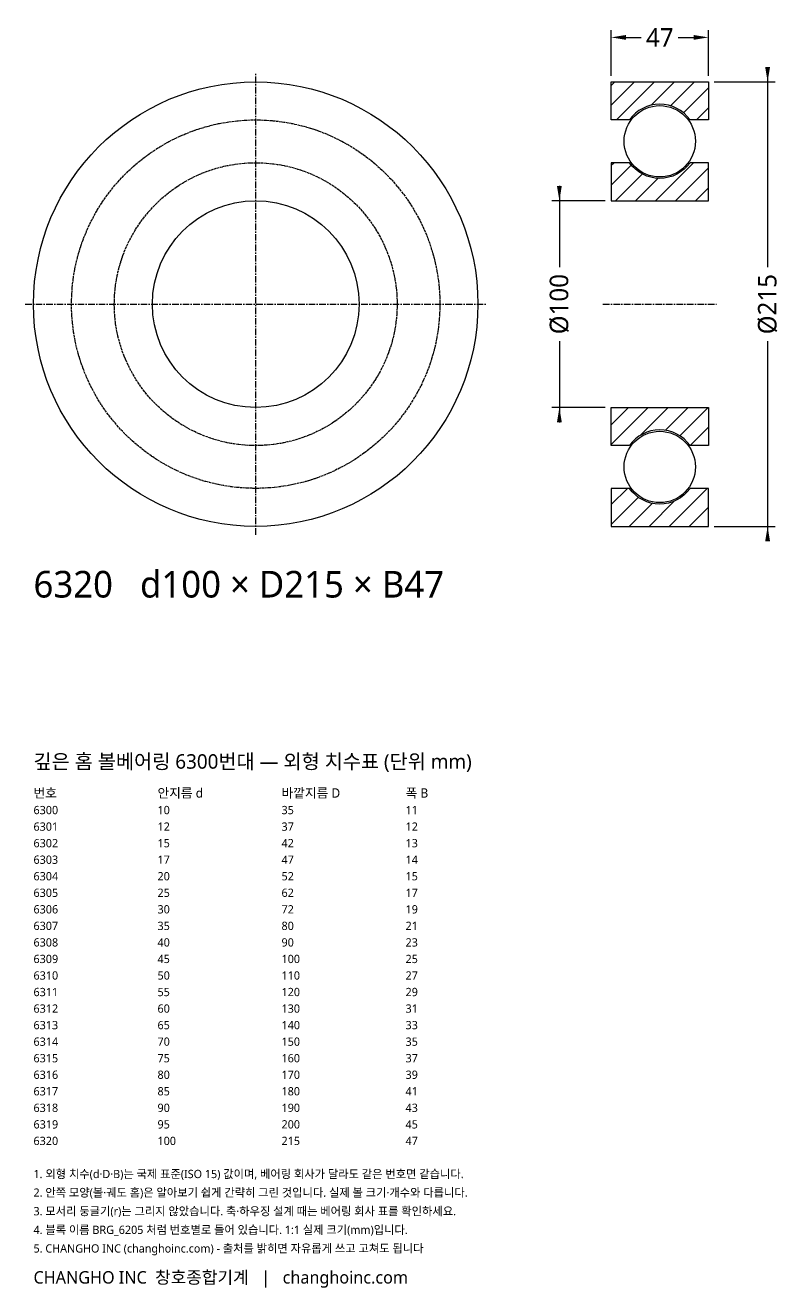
# Model space of a CAD drawing. Header units: millimetres. Extents: x -4 to 1724, y -1412 to 2.
# Drawn here: x -4 to 361, y -1412 to -802 of the extents above; entities that cross this region are included whole.
import ezdxf

# ---------------------------------------------------------------- set-up
doc = ezdxf.new("R2010")
doc.units = ezdxf.units.MM
doc.linetypes.add('CENTER', pattern=[5.08, 3.175, -0.635, 0.635, -0.635])
doc.linetypes.add('DASHED', pattern=[1.524, 1.27, -0.254])
for name, color, linetype in [('문자', 7, 'CONTINUOUS'), ('숨은선', 3, 'DASHED'), ('외형선', 7, 'CONTINUOUS'), ('중심선', 1, 'CENTER'), ('치수', 4, 'CONTINUOUS'), ('해칭', 8, 'CONTINUOUS')]:
    doc.layers.add(name, color=color, linetype=linetype)
doc.styles.add('CH_KOR', font='malgun.ttf')
doc.dimstyles.new('CH_DIM', dxfattribs={"dimtxt": 2.5, "dimasz": 2, "dimexe": 1, "dimexo": 0.8, "dimgap": 0.8, "dimtad": 1, "dimdec": 0, "dimtxsty": 'CH_KOR', "dimcen": 2.5, "dimclrd": 4, "dimclre": 4, "dimclrt": 4, "dimazin": 3, "dimtfac": 1, "dimtmove": 0, "dimatfit": 3})

# ---------------------------------------------------------------- blocks, each defined once
blk = doc.blocks.new('_CLOSEDFILLED')
at = {"color": 0, "linetype": 'BYBLOCK'}
blk.add_solid([(-1, 0.164), (0, 0), (-1, -0.164)], dxfattribs=at)
blk = doc.blocks.new('*D61')
at = {"color": 4}
for p, q in [((247.67, 114.67), (247.67, 17.92)), ((221.87, 107.5), (251.25, 107.5)), ((247.67, -17.92), (247.67, -114.67)), ((221.87, -107.5), (251.25, -107.5))]:
    blk.add_line(p, q, dxfattribs=at)
at = {"layer": 'Defpoints'}
for p in [(219, 107.5), (247.67, 107.5), (219, -107.5)]:
    blk.add_point(p, dxfattribs=at)
at = {"layer": '치수', "color": 4, "xscale": 7.166666666666667, "yscale": 7.166666666666667}
for p, rotation in [((247.67, 107.5), 270), ((247.67, -107.5), 90)]:
    blk.add_blockref('_CLOSEDFILLED', p, dxfattribs=dict(at, rotation=rotation))
at = {"layer": '치수', "color": 4, "insert": (247.67, 0), "char_height": 8.958, "attachment_point": 5, "rotation": 90, "style": 'CH_KOR'}
blk.add_mtext('Ø215', dxfattribs=at)
blk = doc.blocks.new('*D62')
at = {"color": 4}
for p, q in [((146.92, 57.17), (146.92, 17.92)), ((169.13, 50), (143.33, 50)), ((146.92, -17.92), (146.92, -57.17)), ((169.13, -50), (143.33, -50))]:
    blk.add_line(p, q, dxfattribs=at)
at = {"layer": 'Defpoints'}
for p in [(146.92, 50), (172, 50), (172, -50)]:
    blk.add_point(p, dxfattribs=at)
at = {"layer": '치수', "color": 4, "xscale": 7.166666666666667, "yscale": 7.166666666666667}
for p, rotation in [((146.92, 50), 270), ((146.92, -50), 90)]:
    blk.add_blockref('_CLOSEDFILLED', p, dxfattribs=dict(at, rotation=rotation))
at = {"layer": '치수', "color": 4, "insert": (146.92, 0), "char_height": 8.958, "attachment_point": 5, "rotation": 90, "style": 'CH_KOR'}
blk.add_mtext('Ø100', dxfattribs=at)
blk = doc.blocks.new('*D63')
at = {"color": 4}
for p, q in [((172, 110.37), (172, 132.58)), ((179.17, 129), (186.54, 129)), ((204.46, 129), (211.83, 129)), ((219, 110.37), (219, 132.58))]:
    blk.add_line(p, q, dxfattribs=at)
at = {"layer": 'Defpoints'}
for p in [(172, 129), (172, 107.5), (219, 107.5)]:
    blk.add_point(p, dxfattribs=at)
at = {"layer": '치수', "color": 4, "xscale": 7.166666666666667, "yscale": 7.166666666666667, "rotation": 180}
blk.add_blockref('_CLOSEDFILLED', (172, 129), dxfattribs=at)
at = {"layer": '치수', "color": 4, "xscale": 7.166666666666667, "yscale": 7.166666666666667}
blk.add_blockref('_CLOSEDFILLED', (219, 129), dxfattribs=at)
at = {"layer": '치수', "color": 4, "insert": (195.5, 129), "char_height": 8.958, "attachment_point": 5, "style": 'CH_KOR'}
blk.add_mtext('47', dxfattribs=at)
blk = doc.blocks.new('BRG_6320')
at = {"layer": '해칭'}
h = blk.add_hatch(dxfattribs=at)
h.set_pattern_fill('ANSI31', scale=2.15)
h.paths.add_polyline_path([(172, 107.5), (219, 107.5), (219, 89.1), (210.15, 89.1, 0.51797), (180.85, 89.1), (172, 89.1)])
h = blk.add_hatch(dxfattribs=at)
h.set_pattern_fill('ANSI31', scale=2.15)
h.paths.add_polyline_path([(172, 50), (219, 50), (219, 68.4), (210.15, 68.4, -0.51797), (180.85, 68.4), (172, 68.4)])
h = blk.add_hatch(dxfattribs=at)
h.set_pattern_fill('ANSI31', scale=2.15)
h.paths.add_polyline_path([(172, -50), (219, -50), (219, -68.4), (210.15, -68.4, 0.51797), (180.85, -68.4), (172, -68.4)])
h = blk.add_hatch(dxfattribs=at)
h.set_pattern_fill('ANSI31', scale=2.15)
h.paths.add_polyline_path([(172, -107.5), (219, -107.5), (219, -89.1), (210.15, -89.1, -0.51797), (180.85, -89.1), (172, -89.1)])
at = {"layer": '숨은선'}
for radius in [89.1, 68.4]:
    blk.add_circle((0, 0), radius, dxfattribs=at)
at = {"layer": '외형선'}
for points in [[(172, 107.5), (219, 107.5), (219, 89.1), (210.15, 89.1, 0.51797), (180.85, 89.1), (172, 89.1)], [(172, 50), (219, 50), (219, 68.4), (210.15, 68.4, -0.51797), (180.85, 68.4), (172, 68.4)], [(172, -50), (219, -50), (219, -68.4), (210.15, -68.4, 0.51797), (180.85, -68.4), (172, -68.4)], [(172, -107.5), (219, -107.5), (219, -89.1), (210.15, -89.1, -0.51797), (180.85, -89.1), (172, -89.1)]]:
    blk.add_lwpolyline(points, format="xyb", close=True, dxfattribs=at)
for centre, radius in [((0, 0), 107.5), ((195.5, 78.75), 17.25), ((0, 0), 50), ((195.5, -78.75), 17.25)]:
    blk.add_circle(centre, radius, dxfattribs=at)
at = {"layer": '중심선'}
for p, q in [((0, -111.5), (0, 111.5)), ((-111.5, 0), (111.5, 0)), ((168, 0), (223, 0))]:
    blk.add_line(p, q, dxfattribs=at)
at = {"layer": '문자', "style": 'CH_KOR'}
blk.add_text('6320   d100 × D215 × B47', height=12.9, dxfattribs=at).set_placement((-107.5, -141.9))
at = {"layer": '치수'}
dim = blk.add_linear_dim(base=(172, 129), p1=(172, 107.5), p2=(219, 107.5), dimstyle='CH_DIM', override={"dimscale": 3.583333}, dxfattribs=at)
dim.commit()
dim.dimension.update_dxf_attribs({"geometry": '*D63', "text_midpoint": (195.5, 129)})
for base, p1, p2, text, picture, middle in [((247.67, 107.5), (219, 107.5), (219, -107.5), 'Ø215', '*D61', (247.67, 0)), ((146.92, 50), (172, 50), (172, -50), 'Ø100', '*D62', (146.92, 0))]:
    dim = blk.add_linear_dim(base=base, p1=p1, p2=p2, angle=90, text=text, dimstyle='CH_DIM', override={"dimscale": 3.583333}, dxfattribs=at)
    dim.commit()
    dim.dimension.update_dxf_attribs({"geometry": picture, "text_midpoint": middle})

msp = doc.modelspace()

# ---------------------------------------------------------------- block references
msp.add_blockref('BRG_6320', (107.5, -936.5))

# ---------------------------------------------------------------- texts
at = {"layer": '문자', "style": 'CH_KOR'}
for s, height, p in [('깊은 홈 볼베어링 6300번대 — 외형 치수표 (단위 mm)', 7, (0, -1161.17)), ('번호', 4.5, (0, -1175.17)), ('안지름 d', 4.5, (60, -1175.17)), ('바깥지름 D', 4.5, (120, -1175.17)), ('폭 B', 4.5, (180, -1175.17)), ('6300', 4, (0, -1183.17)), ('10', 4, (60, -1183.17)), ('35', 4, (120, -1183.17)), ('11', 4, (180, -1183.17)), ('6301', 4, (0, -1191.17)), ('12', 4, (60, -1191.17)), ('37', 4, (120, -1191.17)), ('12', 4, (180, -1191.17)), ('6302', 4, (0, -1199.17)), ('15', 4, (60, -1199.17)), ('42', 4, (120, -1199.17)), ('13', 4, (180, -1199.17)), ('6303', 4, (0, -1207.17)), ('17', 4, (60, -1207.17)), ('47', 4, (120, -1207.17)), ('14', 4, (180, -1207.17)), ('6304', 4, (0, -1215.17)), ('20', 4, (60, -1215.17)), ('52', 4, (120, -1215.17)), ('15', 4, (180, -1215.17)), ('6305', 4, (0, -1223.17)), ('25', 4, (60, -1223.17)), ('62', 4, (120, -1223.17)), ('17', 4, (180, -1223.17)), ('6306', 4, (0, -1231.17)), ('30', 4, (60, -1231.17)), ('72', 4, (120, -1231.17)), ('19', 4, (180, -1231.17)), ('6307', 4, (0, -1239.17)), ('35', 4, (60, -1239.17)), ('80', 4, (120, -1239.17)), ('21', 4, (180, -1239.17)), ('6308', 4, (0, -1247.17)), ('40', 4, (60, -1247.17)), ('90', 4, (120, -1247.17)), ('23', 4, (180, -1247.17)), ('6309', 4, (0, -1255.17)), ('45', 4, (60, -1255.17)), ('100', 4, (120, -1255.17)), ('25', 4, (180, -1255.17)), ('6310', 4, (0, -1263.17)), ('50', 4, (60, -1263.17)), ('110', 4, (120, -1263.17)), ('27', 4, (180, -1263.17)), ('6311', 4, (0, -1271.17)), ('55', 4, (60, -1271.17)), ('120', 4, (120, -1271.17)), ('29', 4, (180, -1271.17)), ('6312', 4, (0, -1279.17)), ('60', 4, (60, -1279.17)), ('130', 4, (120, -1279.17)), ('31', 4, (180, -1279.17)), ('6313', 4, (0, -1287.17)), ('65', 4, (60, -1287.17)), ('140', 4, (120, -1287.17)), ('33', 4, (180, -1287.17)), ('6314', 4, (0, -1295.17)), ('70', 4, (60, -1295.17)), ('150', 4, (120, -1295.17)), ('35', 4, (180, -1295.17)), ('6315', 4, (0, -1303.17)), ('75', 4, (60, -1303.17)), ('160', 4, (120, -1303.17)), ('37', 4, (180, -1303.17)), ('6316', 4, (0, -1311.17)), ('80', 4, (60, -1311.17)), ('170', 4, (120, -1311.17)), ('39', 4, (180, -1311.17)), ('6317', 4, (0, -1319.17)), ('85', 4, (60, -1319.17)), ('180', 4, (120, -1319.17)), ('41', 4, (180, -1319.17)), ('6318', 4, (0, -1327.17)), ('90', 4, (60, -1327.17)), ('190', 4, (120, -1327.17)), ('43', 4, (180, -1327.17)), ('6319', 4, (0, -1335.17)), ('95', 4, (60, -1335.17)), ('200', 4, (120, -1335.17)), ('45', 4, (180, -1335.17)), ('6320', 4, (0, -1343.17)), ('100', 4, (60, -1343.17)), ('215', 4, (120, -1343.17)), ('47', 4, (180, -1343.17)), ('1. 외형 치수(d·D·B)는 국제 표준(ISO 15) 값이며, 베어링 회사가 달라도 같은 번호면 같습니다.', 4, (0, -1359.17)), ('2. 안쪽 모양(볼·궤도 홈)은 알아보기 쉽게 간략히 그린 것입니다. 실제 볼 크기·개수와 다릅니다.', 4, (0, -1368.17)), ('3. 모서리 둥글기(r)는 그리지 않았습니다. 축·하우징 설계 때는 베어링 회사 표를 확인하세요.', 4, (0, -1377.17)), ('4. 블록 이름 BRG_6205 처럼 번호별로 들어 있습니다. 1:1 실제 크기(mm)입니다.', 4, (0, -1386.17)), ('5. CHANGHO INC (changhoinc.com) - 출처를 밝히면 자유롭게 쓰고 고쳐도 됩니다', 4, (0, -1395.17)), ('CHANGHO INC  창호종합기계   |   changhoinc.com', 6, (0, -1410.17))]:
    msp.add_text(s, height=height, dxfattribs=at).set_placement(p)

doc.saveas('drawing.dxf')
